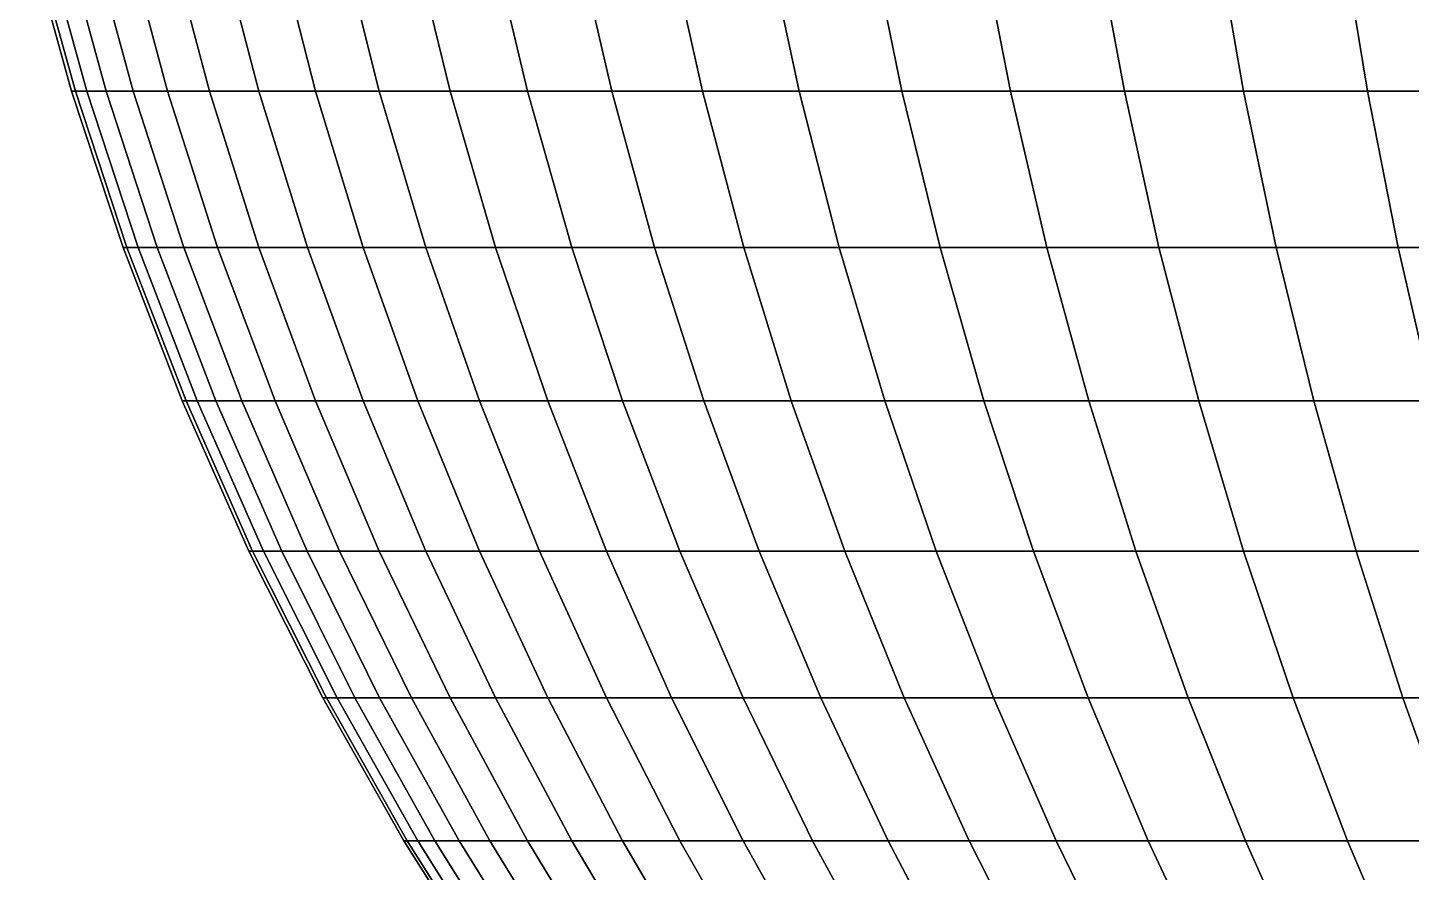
# Model space of a CAD drawing. Extents: x -610 to 610, y -610 to 610.
# Drawn here: x -591.3 to -339.5, y -319.1 to -165.4 of the extents above; entities that cross this region are included whole.
import ezdxf

# ---------------------------------------------------------------- set-up
doc = ezdxf.new("R2010")
doc.units = 0

msp = doc.modelspace()

# ---------------------------------------------------------------- linework, layer by layer
for points in [[(-583.35083, -176.957535), (-591.331055, -148.120712), (-590.618774, -148.120712, -29.01524), (-582.648132, -176.957535, -28.623669)], [(-582.648132, -176.957535, 28.623669), (-590.618774, -148.120712, 29.01524), (-591.331055, -148.120712), (-583.35083, -176.957535)], [(-582.648132, -176.957535, -28.623669), (-590.618774, -148.120712, -29.01524), (-588.483643, -148.120712, -57.960579), (-580.541809, -176.957535, -57.178379)], [(-580.541809, -176.957535, 57.178379), (-588.483643, -148.120712, 57.960579), (-590.618774, -148.120712, 29.01524), (-582.648132, -176.957535, 28.623669)], [(-580.541809, -176.957535, -57.178379), (-588.483643, -148.120712, -57.960579), (-584.930786, -148.120712, -86.766289), (-577.036926, -176.957535, -85.595345)], [(-577.036926, -176.957535, 85.595345), (-584.930786, -148.120712, 86.766289), (-588.483643, -148.120712, 57.960579), (-580.541809, -176.957535, 57.178379)], [(-577.036926, -176.957535, -85.595345), (-584.930786, -148.120712, -86.766289), (-579.96875, -148.120712, -115.362961), (-572.141907, -176.957535, -113.806099)], [(-572.141907, -176.957535, 113.806099), (-579.96875, -148.120712, 115.362961), (-584.930786, -148.120712, 86.766289), (-577.036926, -176.957535, 85.595345)], [(-572.141907, -176.957535, -113.806099), (-579.96875, -148.120712, -115.362961), (-573.609619, -148.120712, -143.681732), (-565.86853, -176.957535, -141.742691)], [(-565.86853, -176.957535, 141.742691), (-573.609619, -148.120712, 143.681732), (-579.96875, -148.120712, 115.362961), (-572.141907, -176.957535, 113.806099)], [(-565.86853, -176.957535, -141.742691), (-573.609619, -148.120712, -143.681732), (-565.86853, -148.120712, -171.654343), (-558.231934, -176.957535, -169.337814)], [(-558.231934, -176.957535, 169.337814), (-565.86853, -148.120712, 171.654343), (-573.609619, -148.120712, 143.681732), (-565.86853, -176.957535, 141.742691)], [(-558.231934, -176.957535, -169.337814), (-565.86853, -148.120712, -171.654343), (-556.764221, -148.120712, -199.21344), (-549.250549, -176.957535, -196.524979)], [(-549.250549, -176.957535, 196.524979), (-556.764221, -148.120712, 199.21344), (-565.86853, -148.120712, 171.654343), (-558.231934, -176.957535, 169.337814)], [(-549.250549, -176.957535, -196.524979), (-556.764221, -148.120712, -199.21344), (-546.318665, -148.120712, -226.292603), (-538.945862, -176.957535, -223.238693)], [(-538.945862, -176.957535, 223.238693), (-546.318665, -148.120712, 226.292603), (-556.764221, -148.120712, 199.21344), (-549.250549, -176.957535, 196.524979)], [(-538.945862, -176.957535, -223.238693), (-546.318665, -148.120712, -226.292603), (-534.556946, -148.120712, -252.826614), (-527.342896, -176.957535, -249.414612)], [(-527.342896, -176.957535, 249.414612), (-534.556946, -148.120712, 252.826614), (-546.318665, -148.120712, 226.292603), (-538.945862, -176.957535, 223.238693)], [(-527.342896, -176.957535, -249.414612), (-534.556946, -148.120712, -252.826614), (-521.507385, -148.120712, -278.751526), (-514.469482, -176.957535, -274.989685)], [(-514.469482, -176.957535, 274.989685), (-521.507385, -148.120712, 278.751526), (-534.556946, -148.120712, 252.826614), (-527.342896, -176.957535, 249.414612)], [(-514.469482, -176.957535, -274.989685), (-521.507385, -148.120712, -278.751526), (-507.201569, -148.120712, -304.004913), (-500.356689, -176.957535, -299.902252)], [(-500.356689, -176.957535, 299.902252), (-507.201569, -148.120712, 304.004913), (-521.507385, -148.120712, 278.751526), (-514.469482, -176.957535, 274.989685)], [(-500.356689, -176.957535, -299.902252), (-507.201569, -148.120712, -304.004913), (-491.673798, -148.120712, -328.525909), (-485.038483, -176.957535, -324.092346)], [(-485.038483, -176.957535, 324.092346), (-491.673798, -148.120712, 328.525909), (-507.201569, -148.120712, 304.004913), (-500.356689, -176.957535, 299.902252)], [(-485.038483, -176.957535, -324.092346), (-491.673798, -148.120712, -328.525909), (-474.961548, -148.120712, -352.255493), (-468.551788, -176.957535, -347.501678)], [(-468.551788, -176.957535, 347.501678), (-474.961548, -148.120712, 352.255493), (-491.673798, -148.120712, 328.525909), (-485.038483, -176.957535, 324.092346)], [(-468.551788, -176.957535, -347.501678), (-474.961548, -148.120712, -352.255493), (-457.105103, -148.120712, -375.136444), (-450.936279, -176.957535, -370.073853)], [(-450.936279, -176.957535, 370.073853), (-457.105103, -148.120712, 375.136444), (-474.961548, -148.120712, 352.255493), (-468.551788, -176.957535, 347.501678)], [(-450.936279, -176.957535, -370.073853), (-457.105103, -148.120712, -375.136444), (-438.14743, -148.120712, -397.113647), (-432.234436, -176.957535, -391.754456)], [(-432.234436, -176.957535, 391.754456), (-438.14743, -148.120712, 397.113647), (-457.105103, -148.120712, 375.136444), (-450.936279, -176.957535, 370.073853)], [(-432.234436, -176.957535, -391.754456), (-438.14743, -148.120712, -397.113647), (-418.134186, -148.120712, -418.134186), (-412.491333, -176.957535, -412.491333)], [(-412.491333, -176.957535, 412.491333), (-418.134186, -148.120712, 418.134186), (-438.14743, -148.120712, 397.113647), (-432.234436, -176.957535, 391.754456)], [(-412.491333, -176.957535, -412.491333), (-418.134186, -148.120712, -418.134186), (-397.113647, -148.120712, -438.14743), (-391.754456, -176.957535, -432.234436)], [(-391.754456, -176.957535, 432.234436), (-397.113647, -148.120712, 438.14743), (-418.134186, -148.120712, 418.134186), (-412.491333, -176.957535, 412.491333)], [(-391.754456, -176.957535, -432.234436), (-397.113647, -148.120712, -438.14743), (-375.136444, -148.120712, -457.105103), (-370.073853, -176.957535, -450.936279)], [(-370.073853, -176.957535, 450.936279), (-375.136444, -148.120712, 457.105103), (-397.113647, -148.120712, 438.14743), (-391.754456, -176.957535, 432.234436)], [(-370.073853, -176.957535, -450.936279), (-375.136444, -148.120712, -457.105103), (-352.255493, -148.120712, -474.961548), (-347.501678, -176.957535, -468.551788)], [(-347.501678, -176.957535, 468.551788), (-352.255493, -148.120712, 474.961548), (-375.136444, -148.120712, 457.105103), (-370.073853, -176.957535, 450.936279)], [(-347.501678, -176.957535, -468.551788), (-352.255493, -148.120712, -474.961548), (-328.525909, -148.120712, -491.673798), (-324.092346, -176.957535, -485.038483)], [(-324.092346, -176.957535, 485.038483), (-328.525909, -148.120712, 491.673798), (-352.255493, -148.120712, 474.961548), (-347.501678, -176.957535, 468.551788)], [(-573.965271, -205.368057), (-583.35083, -176.957535), (-582.648132, -176.957535, -28.623669), (-573.273926, -205.368057, -28.163141)], [(-573.273926, -205.368057, 28.163141), (-582.648132, -176.957535, 28.623669), (-583.35083, -176.957535), (-573.965271, -205.368057)], [(-573.273926, -205.368057, -28.163141), (-582.648132, -176.957535, -28.623669), (-580.541809, -176.957535, -57.178379), (-571.201477, -205.368057, -56.258434)], [(-571.201477, -205.368057, 56.258434), (-580.541809, -176.957535, 57.178379), (-582.648132, -176.957535, 28.623669), (-573.273926, -205.368057, 28.163141)], [(-571.201477, -205.368057, -56.258434), (-580.541809, -176.957535, -57.178379), (-577.036926, -176.957535, -85.595345), (-567.75293, -205.368057, -84.218201)], [(-567.75293, -205.368057, 84.218201), (-577.036926, -176.957535, 85.595345), (-580.541809, -176.957535, 57.178379), (-571.201477, -205.368057, 56.258434)], [(-567.75293, -205.368057, -84.218201), (-577.036926, -176.957535, -85.595345), (-572.141907, -176.957535, -113.806099), (-562.936707, -205.368057, -111.975067)], [(-562.936707, -205.368057, 111.975067), (-572.141907, -176.957535, 113.806099), (-577.036926, -176.957535, 85.595345), (-567.75293, -205.368057, 84.218201)], [(-562.936707, -205.368057, -111.975067), (-572.141907, -176.957535, -113.806099), (-565.86853, -176.957535, -141.742691), (-556.764221, -205.368057, -139.462189)], [(-556.764221, -205.368057, 139.462189), (-565.86853, -176.957535, 141.742691), (-572.141907, -176.957535, 113.806099), (-562.936707, -205.368057, 111.975067)], [(-556.764221, -205.368057, -139.462189), (-565.86853, -176.957535, -141.742691), (-558.231934, -176.957535, -169.337814), (-549.250549, -205.368057, -166.613327)], [(-549.250549, -205.368057, 166.613327), (-558.231934, -176.957535, 169.337814), (-565.86853, -176.957535, 141.742691), (-556.764221, -205.368057, 139.462189)], [(-549.250549, -205.368057, -166.613327), (-558.231934, -176.957535, -169.337814), (-549.250549, -176.957535, -196.524979), (-540.413574, -205.368057, -193.363068)], [(-540.413574, -205.368057, 193.363068), (-549.250549, -176.957535, 196.524979), (-558.231934, -176.957535, 169.337814), (-549.250549, -205.368057, 166.613327)], [(-540.413574, -205.368057, -193.363068), (-549.250549, -176.957535, -196.524979), (-538.945862, -176.957535, -223.238693), (-530.27478, -205.368057, -219.647003)], [(-530.27478, -205.368057, 219.647003), (-538.945862, -176.957535, 223.238693), (-549.250549, -176.957535, 196.524979), (-540.413574, -205.368057, 193.363068)], [(-530.27478, -205.368057, -219.647003), (-538.945862, -176.957535, -223.238693), (-527.342896, -176.957535, -249.414612), (-518.858459, -205.368057, -245.401779)], [(-518.858459, -205.368057, 245.401779), (-527.342896, -176.957535, 249.414612), (-538.945862, -176.957535, 223.238693), (-530.27478, -205.368057, 219.647003)], [(-518.858459, -205.368057, -245.401779), (-527.342896, -176.957535, -249.414612), (-514.469482, -176.957535, -274.989685), (-506.192169, -205.368057, -270.565338)], [(-506.192169, -205.368057, 270.565338), (-514.469482, -176.957535, 274.989685), (-527.342896, -176.957535, 249.414612), (-518.858459, -205.368057, 245.401779)], [(-506.192169, -205.368057, -270.565338), (-514.469482, -176.957535, -274.989685), (-500.356689, -176.957535, -299.902252), (-492.306427, -205.368057, -295.077118)], [(-492.306427, -205.368057, 295.077118), (-500.356689, -176.957535, 299.902252), (-514.469482, -176.957535, 274.989685), (-506.192169, -205.368057, 270.565338)], [(-492.306427, -205.368057, -295.077118), (-500.356689, -176.957535, -299.902252), (-485.038483, -176.957535, -324.092346), (-477.23468, -205.368057, -318.878021)], [(-477.23468, -205.368057, 318.878021), (-485.038483, -176.957535, 324.092346), (-500.356689, -176.957535, 299.902252), (-492.306427, -205.368057, 295.077118)], [(-477.23468, -205.368057, -318.878021), (-485.038483, -176.957535, -324.092346), (-468.551788, -176.957535, -347.501678), (-461.013214, -205.368057, -341.910706)], [(-461.013214, -205.368057, 341.910706), (-468.551788, -176.957535, 347.501678), (-485.038483, -176.957535, 324.092346), (-477.23468, -205.368057, 318.878021)], [(-461.013214, -205.368057, -341.910706), (-468.551788, -176.957535, -347.501678), (-450.936279, -176.957535, -370.073853), (-443.681122, -205.368057, -364.11972)], [(-443.681122, -205.368057, 364.11972), (-450.936279, -176.957535, 370.073853), (-468.551788, -176.957535, 347.501678), (-461.013214, -205.368057, 341.910706)], [(-443.681122, -205.368057, -364.11972), (-450.936279, -176.957535, -370.073853), (-432.234436, -176.957535, -391.754456), (-425.280212, -205.368057, -385.451508)], [(-425.280212, -205.368057, 385.451508), (-432.234436, -176.957535, 391.754456), (-450.936279, -176.957535, 370.073853), (-443.681122, -205.368057, 364.11972)], [(-425.280212, -205.368057, -385.451508), (-432.234436, -176.957535, -391.754456), (-412.491333, -176.957535, -412.491333), (-405.854736, -205.368057, -405.854736)], [(-405.854736, -205.368057, 405.854736), (-412.491333, -176.957535, 412.491333), (-432.234436, -176.957535, 391.754456), (-425.280212, -205.368057, 385.451508)], [(-405.854736, -205.368057, -405.854736), (-412.491333, -176.957535, -412.491333), (-391.754456, -176.957535, -432.234436), (-385.451508, -205.368057, -425.280212)], [(-385.451508, -205.368057, 425.280212), (-391.754456, -176.957535, 432.234436), (-412.491333, -176.957535, 412.491333), (-405.854736, -205.368057, 405.854736)], [(-385.451508, -205.368057, -425.280212), (-391.754456, -176.957535, -432.234436), (-370.073853, -176.957535, -450.936279), (-364.11972, -205.368057, -443.681122)], [(-364.11972, -205.368057, 443.681122), (-370.073853, -176.957535, 450.936279), (-391.754456, -176.957535, 432.234436), (-385.451508, -205.368057, 425.280212)], [(-364.11972, -205.368057, -443.681122), (-370.073853, -176.957535, -450.936279), (-347.501678, -176.957535, -468.551788), (-341.910706, -205.368057, -461.013214)], [(-341.910706, -205.368057, 461.013214), (-347.501678, -176.957535, 468.551788), (-370.073853, -176.957535, 450.936279), (-364.11972, -205.368057, 443.681122)], [(-341.910706, -205.368057, -461.013214), (-347.501678, -176.957535, -468.551788), (-324.092346, -176.957535, -485.038483), (-318.878021, -205.368057, -477.23468)], [(-318.878021, -205.368057, 477.23468), (-324.092346, -176.957535, 485.038483), (-347.501678, -176.957535, 468.551788), (-341.910706, -205.368057, 461.013214)], [(-563.19696, -233.283813), (-573.965271, -205.368057), (-573.273926, -205.368057, -28.163141), (-562.518555, -233.283813, -27.634764)], [(-562.518555, -233.283813, 27.634764), (-573.273926, -205.368057, 28.163141), (-573.965271, -205.368057), (-563.19696, -233.283813)], [(-562.518555, -233.283813, -27.634764), (-573.273926, -205.368057, -28.163141), (-571.201477, -205.368057, -56.258434), (-560.484985, -233.283813, -55.202957)], [(-560.484985, -233.283813, 55.202957), (-571.201477, -205.368057, 56.258434), (-573.273926, -205.368057, 28.163141), (-562.518555, -233.283813, 27.634764)], [(-560.484985, -233.283813, -55.202957), (-571.201477, -205.368057, -56.258434), (-567.75293, -205.368057, -84.218201), (-557.101196, -233.283813, -82.638161)], [(-557.101196, -233.283813, 82.638161), (-567.75293, -205.368057, 84.218201), (-571.201477, -205.368057, 56.258434), (-560.484985, -233.283813, 55.202957)], [(-557.101196, -233.283813, -82.638161), (-567.75293, -205.368057, -84.218201), (-562.936707, -205.368057, -111.975067), (-552.375305, -233.283813, -109.874283)], [(-552.375305, -233.283813, 109.874283), (-562.936707, -205.368057, 111.975067), (-567.75293, -205.368057, 84.218201), (-557.101196, -233.283813, 82.638161)], [(-552.375305, -233.283813, -109.874283), (-562.936707, -205.368057, -111.975067), (-556.764221, -205.368057, -139.462189), (-546.318665, -233.283813, -136.845703)], [(-546.318665, -233.283813, 136.845703), (-556.764221, -205.368057, 139.462189), (-562.936707, -205.368057, 111.975067), (-552.375305, -233.283813, 109.874283)], [(-546.318665, -233.283813, -136.845703), (-556.764221, -205.368057, -139.462189), (-549.250549, -205.368057, -166.613327), (-538.945862, -233.283813, -163.487442)], [(-538.945862, -233.283813, 163.487442), (-549.250549, -205.368057, 166.613327), (-556.764221, -205.368057, 139.462189), (-546.318665, -233.283813, 136.845703)], [(-538.945862, -233.283813, -163.487442), (-549.250549, -205.368057, -166.613327), (-540.413574, -205.368057, -193.363068), (-530.27478, -233.283813, -189.735352)], [(-530.27478, -233.283813, 189.735352), (-540.413574, -205.368057, 193.363068), (-549.250549, -205.368057, 166.613327), (-538.945862, -233.283813, 163.487442)], [(-530.27478, -233.283813, -189.735352), (-540.413574, -205.368057, -193.363068), (-530.27478, -205.368057, -219.647003), (-520.326172, -233.283813, -215.526138)], [(-520.326172, -233.283813, 215.526138), (-530.27478, -205.368057, 219.647003), (-540.413574, -205.368057, 193.363068), (-530.27478, -233.283813, 189.735352)], [(-520.326172, -233.283813, -215.526138), (-530.27478, -205.368057, -219.647003), (-518.858459, -205.368057, -245.401779), (-509.124023, -233.283813, -240.797729)], [(-509.124023, -233.283813, 240.797729), (-518.858459, -205.368057, 245.401779), (-530.27478, -205.368057, 219.647003), (-520.326172, -233.283813, 215.526138)], [(-509.124023, -233.283813, -240.797729), (-518.858459, -205.368057, -245.401779), (-506.192169, -205.368057, -270.565338), (-496.695374, -233.283813, -265.489197)], [(-496.695374, -233.283813, 265.489197), (-506.192169, -205.368057, 270.565338), (-518.858459, -205.368057, 245.401779), (-509.124023, -233.283813, 240.797729)], [(-496.695374, -233.283813, -265.489197), (-506.192169, -205.368057, -270.565338), (-492.306427, -205.368057, -295.077118), (-483.07016, -233.283813, -289.541107)], [(-483.07016, -233.283813, 289.541107), (-492.306427, -205.368057, 295.077118), (-506.192169, -205.368057, 270.565338), (-496.695374, -233.283813, 265.489197)], [(-483.07016, -233.283813, -289.541107), (-492.306427, -205.368057, -295.077118), (-477.23468, -205.368057, -318.878021), (-468.281158, -233.283813, -312.895477)], [(-468.281158, -233.283813, 312.895477), (-477.23468, -205.368057, 318.878021), (-492.306427, -205.368057, 295.077118), (-483.07016, -233.283813, 289.541107)], [(-468.281158, -233.283813, -312.895477), (-477.23468, -205.368057, -318.878021), (-461.013214, -205.368057, -341.910706), (-452.364044, -233.283813, -335.496063)], [(-452.364044, -233.283813, 335.496063), (-461.013214, -205.368057, 341.910706), (-477.23468, -205.368057, 318.878021), (-468.281158, -233.283813, 312.895477)], [(-452.364044, -233.283813, -335.496063), (-461.013214, -205.368057, -341.910706), (-443.681122, -205.368057, -364.11972), (-435.357147, -233.283813, -357.288361)], [(-435.357147, -233.283813, 357.288361), (-443.681122, -205.368057, 364.11972), (-461.013214, -205.368057, 341.910706), (-452.364044, -233.283813, 335.496063)], [(-435.357147, -233.283813, -357.288361), (-443.681122, -205.368057, -364.11972), (-425.280212, -205.368057, -385.451508), (-417.301422, -233.283813, -378.219971)], [(-417.301422, -233.283813, 378.219971), (-425.280212, -205.368057, 385.451508), (-443.681122, -205.368057, 364.11972), (-435.357147, -233.283813, 357.288361)], [(-417.301422, -233.283813, -378.219971), (-425.280212, -205.368057, -385.451508), (-405.854736, -205.368057, -405.854736), (-398.240417, -233.283813, -398.240417)], [(-398.240417, -233.283813, 398.240417), (-405.854736, -205.368057, 405.854736), (-425.280212, -205.368057, 385.451508), (-417.301422, -233.283813, 378.219971)], [(-398.240417, -233.283813, -398.240417), (-405.854736, -205.368057, -405.854736), (-385.451508, -205.368057, -425.280212), (-378.219971, -233.283813, -417.301422)], [(-378.219971, -233.283813, 417.301422), (-385.451508, -205.368057, 425.280212), (-405.854736, -205.368057, 405.854736), (-398.240417, -233.283813, 398.240417)], [(-378.219971, -233.283813, -417.301422), (-385.451508, -205.368057, -425.280212), (-364.11972, -205.368057, -443.681122), (-357.288361, -233.283813, -435.357147)], [(-357.288361, -233.283813, 435.357147), (-364.11972, -205.368057, 443.681122), (-385.451508, -205.368057, 425.280212), (-378.219971, -233.283813, 417.301422)], [(-357.288361, -233.283813, -435.357147), (-364.11972, -205.368057, -443.681122), (-341.910706, -205.368057, -461.013214), (-335.496063, -233.283813, -452.364044)], [(-335.496063, -233.283813, 452.364044), (-341.910706, -205.368057, 461.013214), (-364.11972, -205.368057, 443.681122), (-357.288361, -233.283813, 435.357147)], [(-335.496063, -233.283813, -452.364044), (-341.910706, -205.368057, -461.013214), (-318.878021, -205.368057, -477.23468), (-312.895477, -233.283813, -468.281158)], [(-312.895477, -233.283813, 468.281158), (-318.878021, -205.368057, 477.23468), (-341.910706, -205.368057, 461.013214), (-335.496063, -233.283813, 452.364044)], [(-551.071899, -260.637573), (-563.19696, -233.283813), (-562.518555, -233.283813, -27.634764), (-550.408081, -260.637573, -27.039814)], [(-550.408081, -260.637573, 27.039814), (-562.518555, -233.283813, 27.634764), (-563.19696, -233.283813), (-551.071899, -260.637573)], [(-550.408081, -260.637573, -27.039814), (-562.518555, -233.283813, -27.634764), (-560.484985, -233.283813, -55.202957), (-548.418335, -260.637573, -54.014488)], [(-548.418335, -260.637573, 54.014488), (-560.484985, -233.283813, 55.202957), (-562.518555, -233.283813, 27.634764), (-550.408081, -260.637573, 27.039814)], [(-548.418335, -260.637573, -54.014488), (-560.484985, -233.283813, -55.202957), (-557.101196, -233.283813, -82.638161), (-545.107361, -260.637573, -80.859039)], [(-545.107361, -260.637573, 80.859039), (-557.101196, -233.283813, 82.638161), (-560.484985, -233.283813, 55.202957), (-548.418335, -260.637573, 54.014488)], [(-545.107361, -260.637573, -80.859039), (-557.101196, -233.283813, -82.638161), (-552.375305, -233.283813, -109.874283), (-540.483154, -260.637573, -107.508789)], [(-540.483154, -260.637573, 107.508789), (-552.375305, -233.283813, 109.874283), (-557.101196, -233.283813, 82.638161), (-545.107361, -260.637573, 80.859039)], [(-540.483154, -260.637573, -107.508789), (-552.375305, -233.283813, -109.874283), (-546.318665, -233.283813, -136.845703), (-534.556946, -260.637573, -133.899536)], [(-534.556946, -260.637573, 133.899536), (-546.318665, -233.283813, 136.845703), (-552.375305, -233.283813, 109.874283), (-540.483154, -260.637573, 107.508789)], [(-534.556946, -260.637573, -133.899536), (-546.318665, -233.283813, -136.845703), (-538.945862, -233.283813, -163.487442), (-527.342896, -260.637573, -159.967728)], [(-527.342896, -260.637573, 159.967728), (-538.945862, -233.283813, 163.487442), (-546.318665, -233.283813, 136.845703), (-534.556946, -260.637573, 133.899536)], [(-527.342896, -260.637573, -159.967728), (-538.945862, -233.283813, -163.487442), (-530.27478, -233.283813, -189.735352), (-518.858459, -260.637573, -185.650513)], [(-518.858459, -260.637573, 185.650513), (-530.27478, -233.283813, 189.735352), (-538.945862, -233.283813, 163.487442), (-527.342896, -260.637573, 159.967728)], [(-518.858459, -260.637573, -185.650513), (-530.27478, -233.283813, -189.735352), (-520.326172, -233.283813, -215.526138), (-509.124023, -260.637573, -210.886078)], [(-509.124023, -260.637573, 210.886078), (-520.326172, -233.283813, 215.526138), (-530.27478, -233.283813, 189.735352), (-518.858459, -260.637573, 185.650513)], [(-509.124023, -260.637573, -210.886078), (-520.326172, -233.283813, -215.526138), (-509.124023, -233.283813, -240.797729), (-498.163086, -260.637573, -235.613586)], [(-498.163086, -260.637573, 235.613586), (-509.124023, -233.283813, 240.797729), (-520.326172, -233.283813, 215.526138), (-509.124023, -260.637573, 210.886078)], [(-498.163086, -260.637573, -235.613586), (-509.124023, -233.283813, -240.797729), (-496.695374, -233.283813, -265.489197), (-486.002014, -260.637573, -259.773468)], [(-486.002014, -260.637573, 259.773468), (-496.695374, -233.283813, 265.489197), (-509.124023, -233.283813, 240.797729), (-498.163086, -260.637573, 235.613586)], [(-486.002014, -260.637573, -259.773468), (-496.695374, -233.283813, -265.489197), (-483.07016, -233.283813, -289.541107), (-472.670105, -260.637573, -283.307556)], [(-472.670105, -260.637573, 283.307556), (-483.07016, -233.283813, 289.541107), (-496.695374, -233.283813, 265.489197), (-486.002014, -260.637573, 259.773468)], [(-472.670105, -260.637573, -283.307556), (-483.07016, -233.283813, -289.541107), (-468.281158, -233.283813, -312.895477), (-458.199493, -260.637573, -306.159149)], [(-458.199493, -260.637573, 306.159149), (-468.281158, -233.283813, 312.895477), (-483.07016, -233.283813, 289.541107), (-472.670105, -260.637573, 283.307556)], [(-458.199493, -260.637573, -306.159149), (-468.281158, -233.283813, -312.895477), (-452.364044, -233.283813, -335.496063), (-442.625092, -260.637573, -328.273132)], [(-442.625092, -260.637573, 328.273132), (-452.364044, -233.283813, 335.496063), (-468.281158, -233.283813, 312.895477), (-458.199493, -260.637573, 306.159149)], [(-442.625092, -260.637573, -328.273132), (-452.364044, -233.283813, -335.496063), (-435.357147, -233.283813, -357.288361), (-425.984314, -260.637573, -349.596283)], [(-425.984314, -260.637573, 349.596283), (-435.357147, -233.283813, 357.288361), (-452.364044, -233.283813, 335.496063), (-442.625092, -260.637573, 328.273132)], [(-425.984314, -260.637573, -349.596283), (-435.357147, -233.283813, -357.288361), (-417.301422, -233.283813, -378.219971), (-408.317322, -260.637573, -370.077271)], [(-408.317322, -260.637573, 370.077271), (-417.301422, -233.283813, 378.219971), (-435.357147, -233.283813, 357.288361), (-425.984314, -260.637573, 349.596283)], [(-408.317322, -260.637573, -370.077271), (-417.301422, -233.283813, -378.219971), (-398.240417, -233.283813, -398.240417), (-389.666656, -260.637573, -389.666656)], [(-389.666656, -260.637573, 389.666656), (-398.240417, -233.283813, 398.240417), (-417.301422, -233.283813, 378.219971), (-408.317322, -260.637573, 370.077271)], [(-389.666656, -260.637573, -389.666656), (-398.240417, -233.283813, -398.240417), (-378.219971, -233.283813, -417.301422), (-370.077271, -260.637573, -408.317322)], [(-370.077271, -260.637573, 408.317322), (-378.219971, -233.283813, 417.301422), (-398.240417, -233.283813, 398.240417), (-389.666656, -260.637573, 389.666656)], [(-370.077271, -260.637573, -408.317322), (-378.219971, -233.283813, -417.301422), (-357.288361, -233.283813, -435.357147), (-349.596283, -260.637573, -425.984314)], [(-349.596283, -260.637573, 425.984314), (-357.288361, -233.283813, 435.357147), (-378.219971, -233.283813, 417.301422), (-370.077271, -260.637573, 408.317322)], [(-349.596283, -260.637573, -425.984314), (-357.288361, -233.283813, -435.357147), (-335.496063, -233.283813, -452.364044), (-328.273132, -260.637573, -442.625092)], [(-328.273132, -260.637573, 442.625092), (-335.496063, -233.283813, 452.364044), (-357.288361, -233.283813, 435.357147), (-349.596283, -260.637573, 425.984314)], [(-537.619202, -287.363464), (-551.071899, -260.637573), (-550.408081, -260.637573, -27.039814), (-536.971619, -287.363464, -26.379725)], [(-536.971619, -287.363464, 26.379725), (-550.408081, -260.637573, 27.039814), (-551.071899, -260.637573), (-537.619202, -287.363464)], [(-536.971619, -287.363464, -26.379725), (-550.408081, -260.637573, -27.039814), (-548.418335, -260.637573, -54.014488), (-535.030396, -287.363464, -52.695896)], [(-535.030396, -287.363464, 52.695896), (-548.418335, -260.637573, 54.014488), (-550.408081, -260.637573, 27.039814), (-536.971619, -287.363464, 26.379725)], [(-535.030396, -287.363464, -52.695896), (-548.418335, -260.637573, -54.014488), (-545.107361, -260.637573, -80.859039), (-531.800293, -287.363464, -78.885117)], [(-531.800293, -287.363464, 78.885117), (-545.107361, -260.637573, 80.859039), (-548.418335, -260.637573, 54.014488), (-535.030396, -287.363464, 52.695896)], [(-531.800293, -287.363464, -78.885117), (-545.107361, -260.637573, -80.859039), (-540.483154, -260.637573, -107.508789), (-527.289001, -287.363464, -104.884308)], [(-527.289001, -287.363464, 104.884308), (-540.483154, -260.637573, 107.508789), (-545.107361, -260.637573, 80.859039), (-531.800293, -287.363464, 78.885117)], [(-527.289001, -287.363464, -104.884308), (-540.483154, -260.637573, -107.508789), (-534.556946, -260.637573, -133.899536), (-521.507385, -287.363464, -130.630814)], [(-521.507385, -287.363464, 130.630814), (-534.556946, -260.637573, 133.899536), (-540.483154, -260.637573, 107.508789), (-527.289001, -287.363464, 104.884308)], [(-521.507385, -287.363464, -130.630814), (-534.556946, -260.637573, -133.899536), (-527.342896, -260.637573, -159.967728), (-514.469482, -287.363464, -156.062622)], [(-514.469482, -287.363464, 156.062622), (-527.342896, -260.637573, 159.967728), (-534.556946, -260.637573, 133.899536), (-521.507385, -287.363464, 130.630814)], [(-514.469482, -287.363464, -156.062622), (-527.342896, -260.637573, -159.967728), (-518.858459, -260.637573, -185.650513), (-506.192169, -287.363464, -181.118454)], [(-506.192169, -287.363464, 181.118454), (-518.858459, -260.637573, 185.650513), (-527.342896, -260.637573, 159.967728), (-514.469482, -287.363464, 156.062622)], [(-506.192169, -287.363464, -181.118454), (-518.858459, -260.637573, -185.650513), (-509.124023, -260.637573, -210.886078), (-496.695374, -287.363464, -205.737976)], [(-496.695374, -287.363464, 205.737976), (-509.124023, -260.637573, 210.886078), (-518.858459, -260.637573, 185.650513), (-506.192169, -287.363464, 181.118454)], [(-496.695374, -287.363464, -205.737976), (-509.124023, -260.637573, -210.886078), (-498.163086, -260.637573, -235.613586), (-486.002014, -287.363464, -229.861816)], [(-486.002014, -287.363464, 229.861816), (-498.163086, -260.637573, 235.613586), (-509.124023, -260.637573, 210.886078), (-496.695374, -287.363464, 205.737976)], [(-486.002014, -287.363464, -229.861816), (-498.163086, -260.637573, -235.613586), (-486.002014, -260.637573, -259.773468), (-474.137817, -287.363464, -253.431931)], [(-474.137817, -287.363464, 253.431931), (-486.002014, -260.637573, 259.773468), (-498.163086, -260.637573, 235.613586), (-486.002014, -287.363464, 229.861816)], [(-474.137817, -287.363464, -253.431931), (-486.002014, -260.637573, -259.773468), (-472.670105, -260.637573, -283.307556), (-461.131378, -287.363464, -276.39151)], [(-461.131378, -287.363464, 276.39151), (-472.670105, -260.637573, 283.307556), (-486.002014, -260.637573, 259.773468), (-474.137817, -287.363464, 253.431931)], [(-461.131378, -287.363464, -276.39151), (-472.670105, -260.637573, -283.307556), (-458.199493, -260.637573, -306.159149), (-447.014038, -287.363464, -298.685211)], [(-447.014038, -287.363464, 298.685211), (-458.199493, -260.637573, 306.159149), (-472.670105, -260.637573, 283.307556), (-461.131378, -287.363464, 276.39151)], [(-447.014038, -287.363464, -298.685211), (-458.199493, -260.637573, -306.159149), (-442.625092, -260.637573, -328.273132), (-431.819794, -287.363464, -320.259369)], [(-431.819794, -287.363464, 320.259369), (-442.625092, -260.637573, 328.273132), (-458.199493, -260.637573, 306.159149), (-447.014038, -287.363464, 298.685211)], [(-431.819794, -287.363464, -320.259369), (-442.625092, -260.637573, -328.273132), (-425.984314, -260.637573, -349.596283), (-415.585266, -287.363464, -341.061981)], [(-415.585266, -287.363464, 341.061981), (-425.984314, -260.637573, 349.596283), (-442.625092, -260.637573, 328.273132), (-431.819794, -287.363464, 320.259369)], [(-415.585266, -287.363464, -341.061981), (-425.984314, -260.637573, -349.596283), (-408.317322, -260.637573, -370.077271), (-398.349548, -287.363464, -361.042999)], [(-398.349548, -287.363464, 361.042999), (-408.317322, -260.637573, 370.077271), (-425.984314, -260.637573, 349.596283), (-415.585266, -287.363464, 341.061981)], [(-398.349548, -287.363464, -361.042999), (-408.317322, -260.637573, -370.077271), (-389.666656, -260.637573, -389.666656), (-380.154205, -287.363464, -380.154205)], [(-380.154205, -287.363464, 380.154205), (-389.666656, -260.637573, 389.666656), (-408.317322, -260.637573, 370.077271), (-398.349548, -287.363464, 361.042999)], [(-380.154205, -287.363464, -380.154205), (-389.666656, -260.637573, -389.666656), (-370.077271, -260.637573, -408.317322), (-361.042999, -287.363464, -398.349548)], [(-361.042999, -287.363464, 398.349548), (-370.077271, -260.637573, 408.317322), (-389.666656, -260.637573, 389.666656), (-380.154205, -287.363464, 380.154205)], [(-361.042999, -287.363464, -398.349548), (-370.077271, -260.637573, -408.317322), (-349.596283, -260.637573, -425.984314), (-341.061981, -287.363464, -415.585266)], [(-341.061981, -287.363464, 415.585266), (-349.596283, -260.637573, 425.984314), (-370.077271, -260.637573, 408.317322), (-361.042999, -287.363464, 398.349548)], [(-341.061981, -287.363464, -415.585266), (-349.596283, -260.637573, -425.984314), (-328.273132, -260.637573, -442.625092), (-320.259369, -287.363464, -431.819794)], [(-320.259369, -287.363464, 431.819794), (-328.273132, -260.637573, 442.625092), (-349.596283, -260.637573, 425.984314), (-341.061981, -287.363464, 415.585266)], [(-522.871338, -313.397034), (-537.619202, -287.363464), (-536.971619, -287.363464, -26.379725), (-522.241516, -313.397034, -25.65608)], [(-522.241516, -313.397034, 25.65608), (-536.971619, -287.363464, 26.379725), (-537.619202, -287.363464), (-522.871338, -313.397034)], [(-522.241516, -313.397034, -25.65608), (-536.971619, -287.363464, -26.379725), (-535.030396, -287.363464, -52.695896), (-520.353577, -313.397034, -51.250355)], [(-520.353577, -313.397034, 51.250355), (-535.030396, -287.363464, 52.695896), (-536.971619, -287.363464, 26.379725), (-522.241516, -313.397034, 25.65608)], [(-520.353577, -313.397034, -51.250355), (-535.030396, -287.363464, -52.695896), (-531.800293, -287.363464, -78.885117), (-517.212097, -313.397034, -76.721161)], [(-517.212097, -313.397034, 76.721161), (-531.800293, -287.363464, 78.885117), (-535.030396, -287.363464, 52.695896), (-520.353577, -313.397034, 51.250355)], [(-517.212097, -313.397034, -76.721161), (-531.800293, -287.363464, -78.885117), (-527.289001, -287.363464, -104.884308), (-512.824524, -313.397034, -102.007149)], [(-512.824524, -313.397034, 102.007149), (-527.289001, -287.363464, 104.884308), (-531.800293, -287.363464, 78.885117), (-517.212097, -313.397034, 76.721161)], [(-512.824524, -313.397034, -102.007149), (-527.289001, -287.363464, -104.884308), (-521.507385, -287.363464, -130.630814), (-507.201569, -313.397034, -127.047379)], [(-507.201569, -313.397034, 127.047379), (-521.507385, -287.363464, 130.630814), (-527.289001, -287.363464, 104.884308), (-512.824524, -313.397034, 102.007149)], [(-507.201569, -313.397034, -127.047379), (-521.507385, -287.363464, -130.630814), (-514.469482, -287.363464, -156.062622), (-500.356689, -313.397034, -151.78154)], [(-500.356689, -313.397034, 151.78154), (-514.469482, -287.363464, 156.062622), (-521.507385, -287.363464, 130.630814), (-507.201569, -313.397034, 127.047379)], [(-500.356689, -313.397034, -151.78154), (-514.469482, -287.363464, -156.062622), (-506.192169, -287.363464, -181.118454), (-492.306427, -313.397034, -176.150055)], [(-492.306427, -313.397034, 176.150055), (-506.192169, -287.363464, 181.118454), (-514.469482, -287.363464, 156.062622), (-500.356689, -313.397034, 151.78154)], [(-492.306427, -313.397034, -176.150055), (-506.192169, -287.363464, -181.118454), (-496.695374, -287.363464, -205.737976), (-483.07016, -313.397034, -200.094193)], [(-483.07016, -313.397034, 200.094193), (-496.695374, -287.363464, 205.737976), (-506.192169, -287.363464, 181.118454), (-492.306427, -313.397034, 176.150055)], [(-483.07016, -313.397034, -200.094193), (-496.695374, -287.363464, -205.737976), (-486.002014, -287.363464, -229.861816), (-472.670105, -313.397034, -223.55632)], [(-472.670105, -313.397034, 223.55632), (-486.002014, -287.363464, 229.861816), (-496.695374, -287.363464, 205.737976), (-483.07016, -313.397034, 200.094193)], [(-472.670105, -313.397034, -223.55632), (-486.002014, -287.363464, -229.861816), (-474.137817, -287.363464, -253.431931), (-461.131378, -313.397034, -246.479843)], [(-461.131378, -313.397034, 246.479843), (-474.137817, -287.363464, 253.431931), (-486.002014, -287.363464, 229.861816), (-472.670105, -313.397034, 223.55632)], [(-461.131378, -313.397034, -246.479843), (-474.137817, -287.363464, -253.431931), (-461.131378, -287.363464, -276.39151), (-448.48172, -313.397034, -268.809601)], [(-448.48172, -313.397034, 268.809601), (-461.131378, -287.363464, 276.39151), (-474.137817, -287.363464, 253.431931), (-461.131378, -313.397034, 246.479843)], [(-448.48172, -313.397034, -268.809601), (-461.131378, -287.363464, -276.39151), (-447.014038, -287.363464, -298.685211), (-434.751648, -313.397034, -290.49176)], [(-434.751648, -313.397034, 290.49176), (-447.014038, -287.363464, 298.685211), (-461.131378, -287.363464, 276.39151), (-448.48172, -313.397034, 268.809601)], [(-434.751648, -313.397034, -290.49176), (-447.014038, -287.363464, -298.685211), (-431.819794, -287.363464, -320.259369), (-419.974213, -313.397034, -311.474121)], [(-419.974213, -313.397034, 311.474121), (-431.819794, -287.363464, 320.259369), (-447.014038, -287.363464, 298.685211), (-434.751648, -313.397034, 290.49176)], [(-419.974213, -313.397034, -311.474121), (-431.819794, -287.363464, -320.259369), (-415.585266, -287.363464, -341.061981), (-404.185028, -313.397034, -331.706085)], [(-404.185028, -313.397034, 331.706085), (-415.585266, -287.363464, 341.061981), (-431.819794, -287.363464, 320.259369), (-419.974213, -313.397034, 311.474121)], [(-404.185028, -313.397034, -331.706085), (-415.585266, -287.363464, -341.061981), (-398.349548, -287.363464, -361.042999), (-387.42215, -313.397034, -351.138947)], [(-387.42215, -313.397034, 351.138947), (-398.349548, -287.363464, 361.042999), (-415.585266, -287.363464, 341.061981), (-404.185028, -313.397034, 331.706085)], [(-387.42215, -313.397034, -351.138947), (-398.349548, -287.363464, -361.042999), (-380.154205, -287.363464, -380.154205), (-369.725861, -313.397034, -369.725861)], [(-369.725861, -313.397034, 369.725861), (-380.154205, -287.363464, 380.154205), (-398.349548, -287.363464, 361.042999), (-387.42215, -313.397034, 351.138947)], [(-369.725861, -313.397034, -369.725861), (-380.154205, -287.363464, -380.154205), (-361.042999, -287.363464, -398.349548), (-351.138947, -313.397034, -387.42215)], [(-351.138947, -313.397034, 387.42215), (-361.042999, -287.363464, 398.349548), (-380.154205, -287.363464, 380.154205), (-369.725861, -313.397034, 369.725861)], [(-351.138947, -313.397034, -387.42215), (-361.042999, -287.363464, -398.349548), (-341.061981, -287.363464, -415.585266), (-331.706085, -313.397034, -404.185028)], [(-331.706085, -313.397034, 404.185028), (-341.061981, -287.363464, 415.585266), (-361.042999, -287.363464, 398.349548), (-351.138947, -313.397034, 387.42215)], [(-331.706085, -313.397034, -404.185028), (-341.061981, -287.363464, -415.585266), (-320.259369, -287.363464, -431.819794), (-311.474121, -313.397034, -419.974213)], [(-311.474121, -313.397034, 419.974213), (-320.259369, -287.363464, 431.819794), (-341.061981, -287.363464, 415.585266), (-331.706085, -313.397034, 404.185028)], [(-506.863861, -338.675629), (-522.871338, -313.397034), (-522.241516, -313.397034, -25.65608), (-506.253326, -338.675629, -24.870632)], [(-506.253326, -338.675629, 24.870632), (-522.241516, -313.397034, 25.65608), (-522.871338, -313.397034), (-506.863861, -338.675629)], [(-506.253326, -338.675629, -24.870632), (-522.241516, -313.397034, -25.65608), (-520.353577, -313.397034, -51.250355), (-504.423157, -338.675629, -49.681347)], [(-504.423157, -338.675629, 49.681347), (-520.353577, -313.397034, 51.250355), (-522.241516, -313.397034, 25.65608), (-506.253326, -338.675629, 24.870632)], [(-504.423157, -338.675629, -49.681347), (-520.353577, -313.397034, -51.250355), (-517.212097, -313.397034, -76.721161), (-501.377838, -338.675629, -74.372375)], [(-501.377838, -338.675629, 74.372375), (-517.212097, -313.397034, 76.721161), (-520.353577, -313.397034, 51.250355), (-504.423157, -338.675629, 49.681347)], [(-501.377838, -338.675629, -74.372375), (-517.212097, -313.397034, -76.721161), (-512.824524, -313.397034, -102.007149), (-497.124634, -338.675629, -98.884232)], [(-497.124634, -338.675629, 98.884232), (-512.824524, -313.397034, 102.007149), (-517.212097, -313.397034, 76.721161), (-501.377838, -338.675629, 74.372375)], [(-497.124634, -338.675629, -98.884232), (-512.824524, -313.397034, -102.007149), (-507.201569, -313.397034, -127.047379), (-491.673798, -338.675629, -123.157875)], [(-491.673798, -338.675629, 123.157875), (-507.201569, -313.397034, 127.047379), (-512.824524, -313.397034, 102.007149), (-497.124634, -338.675629, 98.884232)], [(-491.673798, -338.675629, -123.157875), (-507.201569, -313.397034, -127.047379), (-500.356689, -313.397034, -151.78154), (-485.038483, -338.675629, -147.134811)], [(-485.038483, -338.675629, 147.134811), (-500.356689, -313.397034, 151.78154), (-507.201569, -313.397034, 127.047379), (-491.673798, -338.675629, 123.157875)], [(-485.038483, -338.675629, -147.134811), (-500.356689, -313.397034, -151.78154), (-492.306427, -313.397034, -176.150055), (-477.23468, -338.675629, -170.757294)], [(-477.23468, -338.675629, 170.757294), (-492.306427, -313.397034, 176.150055), (-500.356689, -313.397034, 151.78154), (-485.038483, -338.675629, 147.134811)], [(-477.23468, -338.675629, -170.757294), (-492.306427, -313.397034, -176.150055), (-483.07016, -313.397034, -200.094193), (-468.281158, -338.675629, -193.968414)], [(-468.281158, -338.675629, 193.968414), (-483.07016, -313.397034, 200.094193), (-492.306427, -313.397034, 176.150055), (-477.23468, -338.675629, 170.757294)], [(-468.281158, -338.675629, -193.968414), (-483.07016, -313.397034, -200.094193), (-472.670105, -313.397034, -223.55632), (-458.199493, -338.675629, -216.712219)], [(-458.199493, -338.675629, 216.712219), (-472.670105, -313.397034, 223.55632), (-483.07016, -313.397034, 200.094193), (-468.281158, -338.675629, 193.968414)], [(-458.199493, -338.675629, -216.712219), (-472.670105, -313.397034, -223.55632), (-461.131378, -313.397034, -246.479843), (-447.014038, -338.675629, -238.933975)], [(-447.014038, -338.675629, 238.933975), (-461.131378, -313.397034, 246.479843), (-472.670105, -313.397034, 223.55632), (-458.199493, -338.675629, 216.712219)], [(-447.014038, -338.675629, -238.933975), (-461.131378, -313.397034, -246.479843), (-448.48172, -313.397034, -268.809601), (-434.751648, -338.675629, -260.580109)], [(-434.751648, -338.675629, 260.580109), (-448.48172, -313.397034, 268.809601), (-461.131378, -313.397034, 246.479843), (-447.014038, -338.675629, 238.933975)], [(-434.751648, -338.675629, -260.580109), (-448.48172, -313.397034, -268.809601), (-434.751648, -313.397034, -290.49176), (-421.441895, -338.675629, -281.59848)], [(-421.441895, -338.675629, 281.59848), (-434.751648, -313.397034, 290.49176), (-448.48172, -313.397034, 268.809601), (-434.751648, -338.675629, 260.580109)], [(-421.441895, -338.675629, -281.59848), (-434.751648, -313.397034, -290.49176), (-419.974213, -313.397034, -311.474121), (-407.116852, -338.675629, -301.938446)], [(-407.116852, -338.675629, 301.938446), (-419.974213, -313.397034, 311.474121), (-434.751648, -313.397034, 290.49176), (-421.441895, -338.675629, 281.59848)], [(-407.116852, -338.675629, -301.938446), (-419.974213, -313.397034, -311.474121), (-404.185028, -313.397034, -331.706085), (-391.811066, -338.675629, -321.551056)], [(-391.811066, -338.675629, 321.551056), (-404.185028, -313.397034, 331.706085), (-419.974213, -313.397034, 311.474121), (-407.116852, -338.675629, 301.938446)], [(-391.811066, -338.675629, -321.551056), (-404.185028, -313.397034, -331.706085), (-387.42215, -313.397034, -351.138947), (-375.56134, -338.675629, -340.388947)], [(-375.56134, -338.675629, 340.388947), (-387.42215, -313.397034, 351.138947), (-404.185028, -313.397034, 331.706085), (-391.811066, -338.675629, 321.551056)], [(-375.56134, -338.675629, -340.388947), (-387.42215, -313.397034, -351.138947), (-369.725861, -313.397034, -369.725861), (-358.40686, -338.675629, -358.40686)], [(-358.40686, -338.675629, 358.40686), (-369.725861, -313.397034, 369.725861), (-387.42215, -313.397034, 351.138947), (-375.56134, -338.675629, 340.388947)], [(-358.40686, -338.675629, -358.40686), (-369.725861, -313.397034, -369.725861), (-351.138947, -313.397034, -387.42215), (-340.388947, -338.675629, -375.56134)], [(-340.388947, -338.675629, 375.56134), (-351.138947, -313.397034, 387.42215), (-369.725861, -313.397034, 369.725861), (-358.40686, -338.675629, 358.40686)], [(-340.388947, -338.675629, -375.56134), (-351.138947, -313.397034, -387.42215), (-331.706085, -313.397034, -404.185028), (-321.551056, -338.675629, -391.811066)], [(-321.551056, -338.675629, 391.811066), (-331.706085, -313.397034, 404.185028), (-351.138947, -313.397034, 387.42215), (-340.388947, -338.675629, 375.56134)]]:
    msp.add_3dface(points)

doc.saveas('drawing.dxf')
